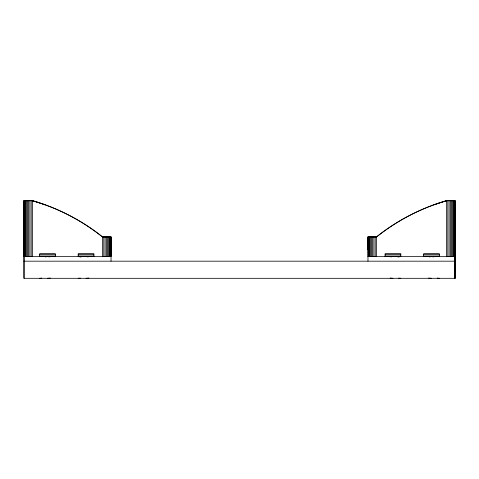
<?xml version="1.0" encoding="UTF-8"?>
<svg xmlns="http://www.w3.org/2000/svg" width="479" height="479" viewBox="0 0 479 479"><rect width="100%" height="100%" fill="white"/><g stroke="black" fill="none" stroke-linecap="round" stroke-linejoin="round"><path stroke-width="0.72" d="M24.058 256.534L24.058 200.689M24.369 256.534L24.369 200.689M24.884 256.534L24.884 200.689M25.585 256.534L25.585 200.689M26.459 256.534L26.459 200.689M27.483 256.534L27.483 200.689M28.626 256.534L28.626 200.689M29.866 256.534L29.872 200.689M31.177 256.534L31.177 200.689M32.518 256.534L32.518 200.689L23.95 200.707L23.95 278.311L455.05 278.311L455.05 200.707L446.482 200.689L446.482 256.534M102.464 256.534L102.464 236.901A203.162 203.162 0 0 0 38.829 202.641L32.518 200.695L23.95 200.695L23.95 256.534L111.026 256.534L111.026 236.901L102.464 236.901A203.138 203.138 0 0 0 32.518 200.689M103.799 256.534L103.799 236.901M105.111 256.534L105.111 236.901M106.35 256.534L106.35 236.901M107.494 256.534L107.494 236.901M108.517 256.534L108.517 236.901M109.392 256.534L109.392 236.901M110.092 256.534L110.092 236.901M110.607 256.534L110.607 236.901M110.918 256.534L110.924 236.901M367.974 249.763L367.974 236.907L376.536 236.901A203.162 203.162 0 0 1 440.171 202.641L446.482 200.695L455.05 200.695L455.05 278.311M454.942 278.311L454.942 200.707M433.926 204.808L446.488 200.707A203.138 203.138 0 0 0 376.536 236.919L367.974 236.907L367.974 261.181M45.355 256.93L47.499 256.534L49.642 256.93M390.81 256.93L392.954 256.534M429.358 256.93L431.501 256.534L433.645 256.93M397.953 257.043L400.803 256.534L400.803 253.792L385.104 253.792L385.104 256.534M39.655 278.311L41.793 278.095M78.197 278.311L80.334 278.095M47.505 278.311L50.361 278.042M86.046 278.311L88.902 278.042M102.464 236.925L111.026 236.907L111.026 261.181M455.05 249.763L454.906 278.311M39.655 254.205L55.354 254.205M78.197 254.205L93.896 254.205M385.104 254.205L400.803 254.205M423.646 254.205L439.345 254.205M39.655 256.008L55.354 256.008M78.197 256.008L93.896 256.008M385.104 256.008L400.803 256.008M423.646 256.008L439.345 256.008M367.974 256.534L455.05 256.534M23.95 261.181L455.05 261.181M428.639 278.042L431.495 278.311M390.098 278.042L392.954 278.311M437.207 278.095L439.345 278.311M398.666 278.095L400.803 278.311M81.047 257.043L78.197 256.534L78.197 253.792L93.896 253.792L93.896 256.534M86.046 256.534L88.19 256.93M32.512 200.707L45.074 204.808M454.942 200.689L454.942 256.534M454.631 200.689L454.631 256.534M454.116 200.689L454.116 256.534M453.415 200.689L453.415 256.534M452.541 200.689L452.541 256.534M451.517 200.689L451.517 256.534M450.374 200.689L450.374 256.534M449.128 200.689L449.134 256.534M447.823 200.689L447.823 256.534M439.345 256.534L439.345 253.792L423.646 253.792L423.646 256.534M376.536 236.901L376.536 256.534M375.201 236.901L375.201 256.534M373.889 236.901L373.889 256.534M372.65 236.901L372.65 256.534M371.506 236.901L371.506 256.534M370.483 236.901L370.483 256.534M369.608 236.901L369.608 256.534M368.908 236.901L368.908 256.534M368.393 236.901L368.393 256.534M368.076 236.901L368.082 256.534M55.354 256.534L55.354 253.792L39.655 253.792L39.655 256.534M24.058 200.707L24.058 278.311"/></g></svg>
